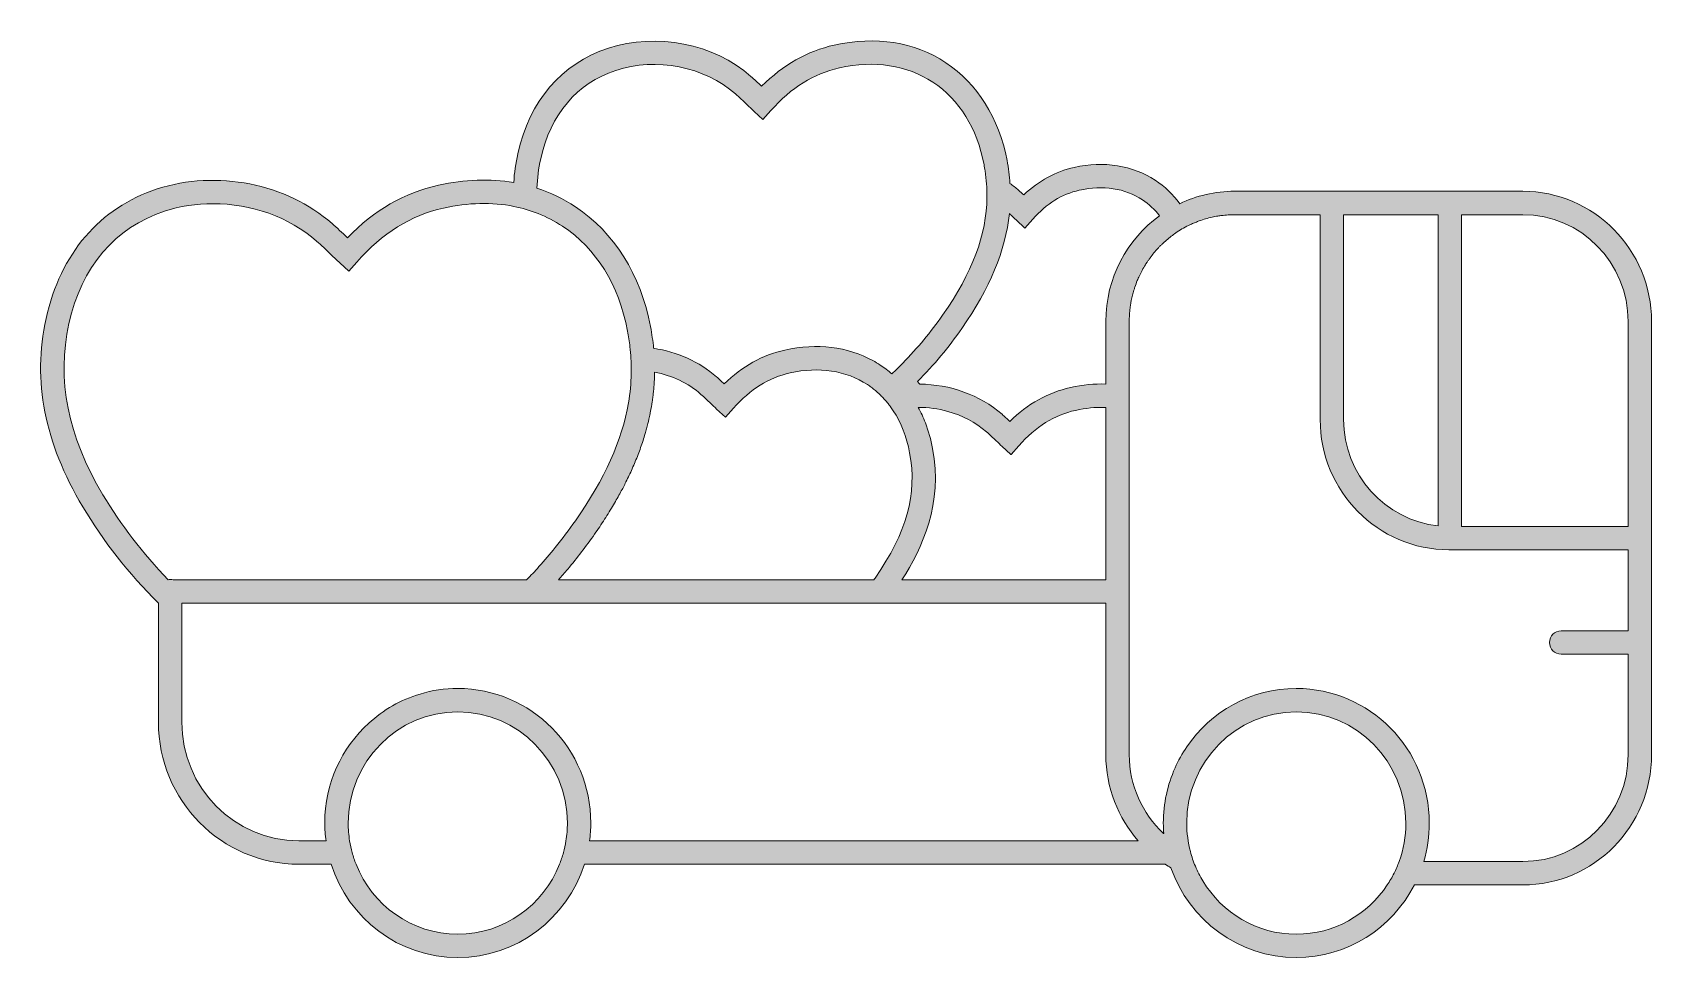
# Model space of a CAD drawing. Extents: x 14 to 2068, y -1996 to -61.
# Drawn here: x 13.6 to 359.5, y -1541.8 to -1344.2 of the extents above; entities that cross this region are included whole.
import ezdxf

# ---------------------------------------------------------------- set-up
doc = ezdxf.new("R2010")
doc.units = 0
doc.header["$MEASUREMENT"] = 0
doc.layers.add('Layer 1', color=7, linetype='Continuous', lineweight=0)

# ---------------------------------------------------------------- blocks, each defined once
blk = doc.blocks.new('Block_0')
at = {"layer": 'Layer 1', "true_color": 0xc00000, "transparency": 33554687}
h = blk.add_hatch(color=12, dxfattribs=at)
h.dxf.hatch_style = 2
edge = h.paths.add_edge_path()
edge.add_spline(control_points=[(354.5, -1449.74), (354.5, -1449.74), (318.91, -1449.74), (318.91, -1449.74), (318.91, -1449.74), (318.91, -1383.17), (318.91, -1383.17), (318.91, -1383.17), (331.98, -1383.17), (331.98, -1383.17), (344.4, -1383.17), (354.5, -1393.41), (354.5, -1406), (354.5, -1406), (354.5, -1449.74), (354.5, -1449.74)], knot_values=[0, 0, 0, 0, 1, 1, 1, 2, 2, 2, 3, 3, 3, 4, 4, 4, 5, 5, 5, 5], degree=3, periodic=0)
edge = h.paths.add_edge_path()
edge.add_spline(control_points=[(354.5, -1472.03), (354.5, -1472.03), (340.17, -1472.03), (340.17, -1472.03), (338.79, -1472.03), (337.67, -1473.15), (337.67, -1474.53), (337.67, -1475.91), (338.79, -1477.03), (340.17, -1477.03), (340.17, -1477.03), (354.5, -1477.03), (354.5, -1477.03), (354.5, -1477.03), (354.5, -1498.47), (354.5, -1498.47), (354.5, -1511.06), (344.4, -1521.31), (331.98, -1521.31), (331.98, -1521.31), (310.82, -1521.31), (310.82, -1521.31), (311.59, -1518.7), (312, -1515.94), (312, -1513.09), (312, -1497.24), (299.26, -1484.35), (283.59, -1484.35), (273.89, -1484.35), (265.31, -1489.3), (260.18, -1496.83), (259.22, -1498.24), (258.38, -1499.75), (257.68, -1501.33), (256.08, -1504.92), (255.18, -1508.9), (255.18, -1513.09), (255.18, -1513.85), (255.22, -1514.61), (255.28, -1515.36), (255.24, -1515.33), (255.21, -1515.3), (255.18, -1515.27), (250.71, -1511.09), (247.9, -1505.11), (247.9, -1498.47), (247.9, -1498.47), (247.9, -1483.94), (247.9, -1483.94), (247.9, -1483.94), (247.9, -1476.94), (247.9, -1476.94), (247.9, -1476.94), (247.9, -1426.29), (247.9, -1426.29), (247.9, -1426.29), (247.9, -1425.13), (247.9, -1425.13), (247.9, -1425.13), (247.9, -1419.97), (247.9, -1419.97), (247.9, -1419.97), (247.9, -1419.09), (247.9, -1419.09), (247.9, -1419.09), (247.9, -1406), (247.9, -1406), (247.9, -1405.21), (247.94, -1404.43), (248.02, -1403.67), (248.05, -1403.3), (248.1, -1402.94), (248.15, -1402.58), (248.26, -1401.83), (248.41, -1401.09), (248.6, -1400.37), (248.69, -1400.01), (248.78, -1399.66), (248.89, -1399.31), (248.96, -1399.08), (249.03, -1398.86), (249.11, -1398.64), (249.26, -1398.17), (249.43, -1397.71), (249.62, -1397.25), (249.76, -1396.91), (249.91, -1396.58), (250.06, -1396.25), (250.16, -1396.05), (250.25, -1395.85), (250.35, -1395.66), (250.44, -1395.46), (250.54, -1395.27), (250.65, -1395.08), (250.87, -1394.66), (251.11, -1394.25), (251.36, -1393.85), (251.43, -1393.74), (251.5, -1393.63), (251.57, -1393.52), (251.59, -1393.48), (251.61, -1393.45), (251.65, -1393.41), (251.75, -1393.25), (251.86, -1393.08), (251.98, -1392.92), (252.1, -1392.73), (252.24, -1392.54), (252.38, -1392.35), (252.89, -1391.65), (253.44, -1390.99), (254.03, -1390.36), (254.17, -1390.21), (254.32, -1390.05), (254.47, -1389.9), (254.54, -1389.82), (254.62, -1389.74), (254.7, -1389.67), (254.77, -1389.59), (254.85, -1389.51), (254.93, -1389.45), (255.24, -1389.15), (255.55, -1388.87), (255.87, -1388.59), (256.2, -1388.3), (256.54, -1388.03), (256.88, -1387.77), (257.19, -1387.53), (257.51, -1387.3), (257.84, -1387.07), (258.7, -1386.48), (259.62, -1385.94), (260.56, -1385.48), (260.77, -1385.37), (260.99, -1385.27), (261.2, -1385.18), (261.2, -1385.18), (261.21, -1385.18), (261.21, -1385.18), (261.47, -1385.05), (261.74, -1384.94), (262.01, -1384.83), (262.16, -1384.76), (262.31, -1384.7), (262.46, -1384.65), (262.58, -1384.6), (262.71, -1384.56), (262.84, -1384.51), (263.75, -1384.17), (264.68, -1383.9), (265.64, -1383.69), (265.83, -1383.65), (266.02, -1383.61), (266.22, -1383.57), (266.41, -1383.53), (266.61, -1383.5), (266.8, -1383.47), (267.09, -1383.42), (267.38, -1383.38), (267.67, -1383.35), (267.88, -1383.32), (268.09, -1383.3), (268.3, -1383.28), (268.54, -1383.25), (268.79, -1383.23), (269.03, -1383.22), (269.18, -1383.21), (269.33, -1383.2), (269.47, -1383.19), (269.79, -1383.18), (270.1, -1383.17), (270.42, -1383.17), (270.42, -1383.17), (288.69, -1383.17), (288.69, -1383.17), (288.69, -1383.17), (288.69, -1426.9), (288.69, -1426.9), (288.69, -1442.25), (301.04, -1454.74), (316.21, -1454.74), (316.21, -1454.74), (354.5, -1454.74), (354.5, -1454.74), (354.5, -1454.74), (354.5, -1472.03), (354.5, -1472.03)], knot_values=[0, 0, 0, 0, 1, 1, 1, 2, 2, 2, 3, 3, 3, 4, 4, 4, 5, 5, 5, 6, 6, 6, 7, 7, 7, 8, 8, 8, 9, 9, 9, 10, 10, 10, 11, 11, 11, 12, 12, 12, 13, 13, 13, 14, 14, 14, 15, 15, 15, 16, 16, 16, 17, 17, 17, 18, 18, 18, 19, 19, 19, 20, 20, 20, 21, 21, 21, 22, 22, 22, 23, 23, 23, 24, 24, 24, 25, 25, 25, 26, 26, 26, 27, 27, 27, 28, 28, 28, 29, 29, 29, 30, 30, 30, 31, 31, 31, 32, 32, 32, 33, 33, 33, 34, 34, 34, 35, 35, 35, 36, 36, 36, 37, 37, 37, 38, 38, 38, 39, 39, 39, 40, 40, 40, 41, 41, 41, 42, 42, 42, 43, 43, 43, 44, 44, 44, 45, 45, 45, 46, 46, 46, 47, 47, 47, 48, 48, 48, 49, 49, 49, 50, 50, 50, 51, 51, 51, 52, 52, 52, 53, 53, 53, 54, 54, 54, 55, 55, 55, 56, 56, 56, 57, 57, 57, 58, 58, 58, 59, 59, 59, 60, 60, 60, 61, 61, 61, 62, 62, 62, 62], degree=3, periodic=0)
edge = h.paths.add_edge_path()
edge.add_spline(control_points=[(305.56, -1521.31), (305.24, -1522.16), (304.88, -1523), (304.47, -1523.81), (304.04, -1524.67), (303.56, -1525.51), (303.03, -1526.31), (298.82, -1532.65), (291.68, -1536.83), (283.59, -1536.83), (275.14, -1536.83), (267.72, -1532.27), (263.61, -1525.44), (263.01, -1524.45), (262.48, -1523.41), (262.03, -1522.33), (261.6, -1521.32), (261.25, -1520.27), (260.97, -1519.19), (260.46, -1517.24), (260.18, -1515.2), (260.18, -1513.09), (260.18, -1500), (270.68, -1489.35), (283.59, -1489.35), (296.5, -1489.35), (307, -1500), (307, -1513.09), (307, -1515.98), (306.49, -1518.74), (305.56, -1521.31)], knot_values=[0, 0, 0, 0, 1, 1, 1, 2, 2, 2, 3, 3, 3, 4, 4, 4, 5, 5, 5, 6, 6, 6, 7, 7, 7, 8, 8, 8, 9, 9, 9, 10, 10, 10, 10], degree=3, periodic=0)
edge = h.paths.add_edge_path()
edge.add_spline(control_points=[(132.61, -1516.9), (132.77, -1515.66), (132.87, -1514.38), (132.87, -1513.09), (132.87, -1497.24), (120.12, -1484.35), (104.45, -1484.35), (101.65, -1484.35), (98.94, -1484.76), (96.38, -1485.54), (92.27, -1486.77), (88.54, -1488.92), (85.43, -1491.77), (79.67, -1497.02), (76.04, -1504.64), (76.04, -1513.09), (76.04, -1514.38), (76.14, -1515.66), (76.3, -1516.9), (76.3, -1516.9), (70.52, -1516.9), (70.52, -1516.9), (56.72, -1516.9), (45.5, -1505.52), (45.5, -1491.54), (45.5, -1491.54), (45.5, -1470.83), (45.5, -1470.83), (45.5, -1470.83), (45.5, -1466.17), (45.5, -1466.17), (45.5, -1466.17), (47.8, -1466.17), (47.8, -1466.17), (47.8, -1466.17), (114.01, -1466.17), (114.01, -1466.17), (114.01, -1466.17), (121.24, -1466.17), (121.24, -1466.17), (121.24, -1466.17), (126.95, -1466.17), (126.95, -1466.17), (126.95, -1466.17), (133.39, -1466.17), (133.39, -1466.17), (133.39, -1466.17), (182.69, -1466.17), (182.69, -1466.17), (182.69, -1466.17), (188.49, -1466.17), (188.49, -1466.17), (188.49, -1466.17), (189.41, -1466.17), (189.41, -1466.17), (189.41, -1466.17), (195.85, -1466.17), (195.85, -1466.17), (195.85, -1466.17), (242.9, -1466.17), (242.9, -1466.17), (242.9, -1466.17), (242.9, -1481.71), (242.9, -1481.71), (242.9, -1481.71), (242.9, -1488.21), (242.9, -1488.21), (242.9, -1488.21), (242.9, -1498.47), (242.9, -1498.47), (242.9, -1505.54), (245.52, -1511.99), (249.82, -1516.9), (249.82, -1516.9), (132.61, -1516.9), (132.61, -1516.9)], knot_values=[0, 0, 0, 0, 1, 1, 1, 2, 2, 2, 3, 3, 3, 4, 4, 4, 5, 5, 5, 6, 6, 6, 7, 7, 7, 8, 8, 8, 9, 9, 9, 10, 10, 10, 11, 11, 11, 12, 12, 12, 13, 13, 13, 14, 14, 14, 15, 15, 15, 16, 16, 16, 17, 17, 17, 18, 18, 18, 19, 19, 19, 20, 20, 20, 21, 21, 21, 22, 22, 22, 23, 23, 23, 24, 24, 24, 25, 25, 25, 25], degree=3, periodic=0)
edge = h.paths.add_edge_path()
edge.add_spline(control_points=[(127.56, -1516.9), (127.43, -1517.75), (127.24, -1518.59), (127.02, -1519.4), (126.79, -1520.26), (126.51, -1521.09), (126.19, -1521.9), (122.73, -1530.64), (114.29, -1536.83), (104.45, -1536.83), (94.62, -1536.83), (86.18, -1530.64), (82.72, -1521.9), (82.4, -1521.09), (82.12, -1520.26), (81.89, -1519.4), (81.67, -1518.59), (81.49, -1517.75), (81.35, -1516.9), (81.15, -1515.66), (81.04, -1514.39), (81.04, -1513.09), (81.04, -1500), (91.55, -1489.35), (104.45, -1489.35), (117.36, -1489.35), (127.87, -1500), (127.87, -1513.09), (127.87, -1514.39), (127.76, -1515.66), (127.56, -1516.9)], knot_values=[0, 0, 0, 0, 1, 1, 1, 2, 2, 2, 3, 3, 3, 4, 4, 4, 5, 5, 5, 6, 6, 6, 7, 7, 7, 8, 8, 8, 9, 9, 9, 10, 10, 10, 10], degree=3, periodic=0)
edge = h.paths.add_edge_path()
edge.add_spline(control_points=[(28.64, -1442.97), (21.11, -1430.39), (18.74, -1418.43), (21.38, -1406.43), (24.02, -1394.39), (31.27, -1385.86), (41.78, -1382.43), (45.11, -1381.34), (48.62, -1380.82), (52.14, -1380.82), (60.28, -1380.82), (68.42, -1383.64), (74.3, -1388.82), (75.31, -1389.71), (76.29, -1390.64), (77.42, -1391.72), (78, -1392.27), (78.61, -1392.85), (79.27, -1393.47), (79.27, -1393.47), (81.15, -1395.23), (81.15, -1395.23), (81.15, -1395.23), (82.85, -1393.3), (82.85, -1393.3), (88.35, -1387.09), (94.43, -1383.31), (101.43, -1381.76), (106.71, -1380.58), (111.76, -1380.47), (116.42, -1381.4), (118.21, -1381.75), (119.95, -1382.27), (121.61, -1382.93), (123.44, -1383.65), (125.18, -1384.56), (126.83, -1385.65), (134.05, -1390.4), (138.85, -1398.13), (140.72, -1408.02), (140.93, -1409.14), (141.1, -1410.26), (141.23, -1411.37), (141.42, -1413.04), (141.52, -1414.69), (141.52, -1416.35), (141.52, -1416.6), (141.52, -1416.86), (141.51, -1417.11), (141.47, -1419.2), (141.28, -1421.28), (140.92, -1423.36), (139.56, -1431.4), (135.85, -1439.56), (129.58, -1448.53), (128.22, -1450.48), (126.78, -1452.4), (125.26, -1454.27), (124.14, -1455.65), (122.99, -1457.01), (121.78, -1458.34), (120.93, -1459.3), (120.05, -1460.24), (119.15, -1461.17), (119.15, -1461.17), (43.65, -1461.17), (43.65, -1461.17), (43.44, -1461.11), (43.22, -1461.08), (43, -1461.08), (42.86, -1461.08), (42.72, -1461.09), (42.58, -1461.12), (37.13, -1455.48), (32.52, -1449.46), (28.64, -1442.97)], knot_values=[0, 0, 0, 0, 1, 1, 1, 2, 2, 2, 3, 3, 3, 4, 4, 4, 5, 5, 5, 6, 6, 6, 7, 7, 7, 8, 8, 8, 9, 9, 9, 10, 10, 10, 11, 11, 11, 12, 12, 12, 13, 13, 13, 14, 14, 14, 15, 15, 15, 16, 16, 16, 17, 17, 17, 18, 18, 18, 19, 19, 19, 20, 20, 20, 21, 21, 21, 22, 22, 22, 23, 23, 23, 24, 24, 24, 25, 25, 25, 25], degree=3, periodic=0)
edge = h.paths.add_edge_path()
edge.add_spline(control_points=[(122.16, -1371.24), (124.24, -1361.76), (129.93, -1355.06), (138.19, -1352.36), (146.88, -1349.52), (157.16, -1351.54), (163.78, -1357.38), (164.6, -1358.1), (165.39, -1358.86), (166.28, -1359.7), (166.74, -1360.14), (167.23, -1360.6), (167.76, -1361.1), (167.76, -1361.1), (169.64, -1362.86), (169.64, -1362.86), (169.64, -1362.86), (171.34, -1360.93), (171.34, -1360.93), (175.68, -1356.03), (180.47, -1353.05), (185.97, -1351.83), (193.48, -1350.16), (200.39, -1351.21), (205.96, -1354.88), (211.63, -1358.62), (215.41, -1364.71), (216.88, -1372.5), (216.96, -1372.94), (217.04, -1373.38), (217.1, -1373.81), (217.39, -1375.68), (217.53, -1377.53), (217.5, -1379.38), (217.43, -1387.49), (214.38, -1395.52), (208.03, -1404.61), (205.52, -1408.21), (202.69, -1411.63), (199.52, -1414.88), (198.77, -1415.66), (198, -1416.43), (197.2, -1417.18), (196.41, -1416.49), (195.58, -1415.86), (194.71, -1415.29), (194.19, -1414.95), (193.66, -1414.63), (193.12, -1414.33), (187.68, -1411.33), (181.24, -1410.54), (174.35, -1412.08), (169.57, -1413.14), (165.21, -1415.57), (161.37, -1419.31), (160.8, -1418.78), (160.26, -1418.28), (159.72, -1417.79), (156.05, -1414.55), (151.29, -1412.47), (146.29, -1411.7), (146.14, -1410.16), (145.92, -1408.63), (145.63, -1407.08), (143.53, -1396), (137.83, -1386.91), (129.58, -1381.47), (127.01, -1379.78), (124.26, -1378.45), (121.36, -1377.51), (121.43, -1375.42), (121.7, -1373.33), (122.16, -1371.24)], knot_values=[0, 0, 0, 0, 1, 1, 1, 2, 2, 2, 3, 3, 3, 4, 4, 4, 5, 5, 5, 6, 6, 6, 7, 7, 7, 8, 8, 8, 9, 9, 9, 10, 10, 10, 11, 11, 11, 12, 12, 12, 13, 13, 13, 14, 14, 14, 15, 15, 15, 16, 16, 16, 17, 17, 17, 18, 18, 18, 19, 19, 19, 20, 20, 20, 21, 21, 21, 22, 22, 22, 23, 23, 23, 24, 24, 24, 24], degree=3, periodic=0)
edge = h.paths.add_edge_path()
edge.add_spline(control_points=[(185.72, -1461.17), (185.72, -1461.17), (180.25, -1461.17), (180.25, -1461.17), (180.25, -1461.17), (129.49, -1461.17), (129.49, -1461.17), (129.49, -1461.17), (125.96, -1461.17), (125.96, -1461.17), (126.64, -1460.41), (127.29, -1459.65), (127.94, -1458.88), (129.98, -1456.45), (131.89, -1453.96), (133.68, -1451.39), (134.42, -1450.33), (135.13, -1449.27), (135.8, -1448.22), (136.14, -1447.7), (136.47, -1447.18), (136.79, -1446.66), (137.12, -1446.14), (137.43, -1445.62), (137.73, -1445.1), (138.26, -1444.21), (138.76, -1443.32), (139.24, -1442.44), (139.64, -1441.7), (140.02, -1440.97), (140.38, -1440.25), (140.86, -1439.3), (141.3, -1438.36), (141.71, -1437.43), (141.93, -1436.93), (142.15, -1436.43), (142.36, -1435.92), (142.37, -1435.92), (142.37, -1435.91), (142.37, -1435.9), (142.57, -1435.41), (142.77, -1434.91), (142.96, -1434.42), (143.16, -1433.91), (143.34, -1433.42), (143.52, -1432.92), (143.87, -1431.92), (144.19, -1430.92), (144.48, -1429.93), (144.59, -1429.58), (144.68, -1429.24), (144.77, -1428.89), (144.88, -1428.52), (144.97, -1428.14), (145.06, -1427.77), (145.13, -1427.5), (145.2, -1427.23), (145.26, -1426.96), (145.27, -1426.92), (145.28, -1426.88), (145.28, -1426.85), (145.37, -1426.45), (145.46, -1426.05), (145.54, -1425.65), (145.57, -1425.51), (145.6, -1425.37), (145.62, -1425.23), (145.76, -1424.52), (145.88, -1423.82), (145.98, -1423.12), (146.01, -1422.93), (146.04, -1422.75), (146.06, -1422.57), (146.11, -1422.23), (146.15, -1421.88), (146.19, -1421.54), (146.2, -1421.46), (146.21, -1421.38), (146.22, -1421.3), (146.23, -1421.15), (146.25, -1421.01), (146.26, -1420.87), (146.32, -1420.26), (146.37, -1419.65), (146.41, -1419.04), (146.41, -1418.99), (146.41, -1418.94), (146.42, -1418.9), (146.46, -1418.19), (146.48, -1417.49), (146.49, -1416.79), (150.19, -1417.51), (153.68, -1419.13), (156.41, -1421.54), (157.09, -1422.15), (157.76, -1422.78), (158.5, -1423.49), (158.89, -1423.86), (159.3, -1424.25), (159.75, -1424.67), (159.75, -1424.67), (161.63, -1426.42), (161.63, -1426.42), (161.63, -1426.42), (163.33, -1424.5), (163.33, -1424.5), (166.93, -1420.44), (170.89, -1417.97), (175.44, -1416.96), (181.65, -1415.58), (187.37, -1416.45), (191.96, -1419.47), (192.24, -1419.65), (192.52, -1419.85), (192.78, -1420.04), (193.01, -1420.21), (193.23, -1420.39), (193.45, -1420.58), (193.59, -1420.68), (193.73, -1420.8), (193.87, -1420.92), (194.21, -1421.21), (194.54, -1421.51), (194.85, -1421.82), (194.88, -1421.84), (194.91, -1421.87), (194.92, -1421.9), (195.2, -1422.16), (195.45, -1422.42), (195.68, -1422.7), (195.81, -1422.83), (195.93, -1422.96), (196.03, -1423.1), (196.16, -1423.24), (196.27, -1423.38), (196.37, -1423.52), (196.56, -1423.73), (196.72, -1423.95), (196.87, -1424.17), (196.89, -1424.18), (196.9, -1424.2), (196.9, -1424.21), (197.11, -1424.48), (197.3, -1424.76), (197.48, -1425.04), (199.16, -1427.58), (200.34, -1430.61), (200.99, -1434.04), (202.65, -1442.83), (200.37, -1451.07), (193.6, -1460.77), (193.51, -1460.9), (193.41, -1461.04), (193.32, -1461.17), (193.32, -1461.17), (185.72, -1461.17), (185.72, -1461.17)], knot_values=[0, 0, 0, 0, 1, 1, 1, 2, 2, 2, 3, 3, 3, 4, 4, 4, 5, 5, 5, 6, 6, 6, 7, 7, 7, 8, 8, 8, 9, 9, 9, 10, 10, 10, 11, 11, 11, 12, 12, 12, 13, 13, 13, 14, 14, 14, 15, 15, 15, 16, 16, 16, 17, 17, 17, 18, 18, 18, 19, 19, 19, 20, 20, 20, 21, 21, 21, 22, 22, 22, 23, 23, 23, 24, 24, 24, 25, 25, 25, 26, 26, 26, 27, 27, 27, 28, 28, 28, 29, 29, 29, 30, 30, 30, 31, 31, 31, 32, 32, 32, 33, 33, 33, 34, 34, 34, 35, 35, 35, 36, 36, 36, 37, 37, 37, 38, 38, 38, 39, 39, 39, 40, 40, 40, 41, 41, 41, 42, 42, 42, 43, 43, 43, 44, 44, 44, 45, 45, 45, 46, 46, 46, 47, 47, 47, 48, 48, 48, 49, 49, 49, 50, 50, 50, 51, 51, 51, 52, 52, 52, 52], degree=3, periodic=0)
edge = h.paths.add_edge_path()
edge.add_spline(control_points=[(242.9, -1430.63), (242.9, -1430.63), (242.9, -1461.17), (242.9, -1461.17), (242.9, -1461.17), (199.35, -1461.17), (199.35, -1461.17), (203.68, -1454.44), (208.12, -1444.84), (205.9, -1433.11), (205.54, -1431.2), (205.02, -1429.36), (204.34, -1427.63), (204.34, -1427.63), (204.34, -1427.62), (204.34, -1427.62), (203.91, -1426.48), (203.41, -1425.39), (202.84, -1424.34), (204.97, -1424.32), (207.11, -1424.61), (209.14, -1425.18), (209.14, -1425.18), (209.15, -1425.18), (209.15, -1425.18), (212.23, -1426.02), (215.09, -1427.49), (217.41, -1429.54), (218.09, -1430.15), (218.76, -1430.78), (219.5, -1431.49), (219.89, -1431.86), (220.3, -1432.25), (220.75, -1432.67), (220.75, -1432.67), (222.53, -1434.33), (222.53, -1434.33), (222.53, -1434.33), (222.63, -1434.42), (222.63, -1434.42), (222.63, -1434.42), (222.65, -1434.4), (222.65, -1434.4), (222.65, -1434.4), (224.33, -1432.5), (224.33, -1432.5), (227.93, -1428.44), (231.89, -1425.97), (236.44, -1424.96), (238.58, -1424.48), (240.65, -1424.28), (242.64, -1424.33), (242.73, -1424.33), (242.82, -1424.34), (242.9, -1424.34), (242.9, -1424.34), (242.9, -1430.63), (242.9, -1430.63)], knot_values=[0, 0, 0, 0, 1, 1, 1, 2, 2, 2, 3, 3, 3, 4, 4, 4, 5, 5, 5, 6, 6, 6, 7, 7, 7, 8, 8, 8, 9, 9, 9, 10, 10, 10, 11, 11, 11, 12, 12, 12, 13, 13, 13, 14, 14, 14, 15, 15, 15, 16, 16, 16, 17, 17, 17, 18, 18, 18, 19, 19, 19, 19], degree=3, periodic=0)
edge = h.paths.add_edge_path()
edge.add_spline(control_points=[(223.74, -1384.29), (223.74, -1384.29), (225.62, -1386.05), (225.62, -1386.05), (225.62, -1386.05), (227.32, -1384.12), (227.32, -1384.12), (230.27, -1380.8), (233.51, -1378.78), (237.22, -1377.95), (242.31, -1376.82), (246.97, -1377.53), (250.72, -1379.99), (252.12, -1380.92), (253.35, -1382.06), (254.39, -1383.4), (247.43, -1388.44), (242.9, -1396.69), (242.9, -1406), (242.9, -1406), (242.9, -1419.33), (242.9, -1419.33), (240.47, -1419.25), (237.94, -1419.5), (235.35, -1420.08), (230.57, -1421.14), (226.21, -1423.57), (222.37, -1427.31), (221.8, -1426.78), (221.26, -1426.28), (220.72, -1425.79), (216.04, -1421.67), (209.59, -1419.4), (203.14, -1419.36), (202.97, -1419.18), (202.82, -1419), (202.66, -1418.82), (206.2, -1415.24), (209.34, -1411.46), (212.13, -1407.47), (218.12, -1398.89), (221.46, -1390.87), (222.29, -1382.92), (222.42, -1383.04), (222.55, -1383.17), (222.69, -1383.3), (223.02, -1383.61), (223.37, -1383.94), (223.74, -1384.29)], knot_values=[0, 0, 0, 0, 1, 1, 1, 2, 2, 2, 3, 3, 3, 4, 4, 4, 5, 5, 5, 6, 6, 6, 7, 7, 7, 8, 8, 8, 9, 9, 9, 10, 10, 10, 11, 11, 11, 12, 12, 12, 13, 13, 13, 14, 14, 14, 15, 15, 15, 16, 16, 16, 16], degree=3, periodic=0)
edge = h.paths.add_edge_path()
edge.add_spline(control_points=[(293.69, -1383.17), (293.69, -1383.17), (313.91, -1383.17), (313.91, -1383.17), (313.91, -1383.17), (313.91, -1449.62), (313.91, -1449.62), (302.57, -1448.44), (293.69, -1438.71), (293.69, -1426.9), (293.69, -1426.9), (293.69, -1383.17), (293.69, -1383.17)], knot_values=[0, 0, 0, 0, 1, 1, 1, 2, 2, 2, 3, 3, 3, 4, 4, 4, 4], degree=3, periodic=0)
edge = h.paths.add_edge_path()
edge.add_spline(control_points=[(331.98, -1378.17), (331.98, -1378.17), (270.42, -1378.17), (270.42, -1378.17), (266.22, -1378.17), (262.25, -1379.12), (258.69, -1380.83), (257.25, -1378.85), (255.48, -1377.15), (253.46, -1375.82), (248.63, -1372.64), (242.48, -1371.66), (236.14, -1373.07), (232.18, -1373.95), (228.57, -1375.93), (225.37, -1378.95), (225, -1378.6), (224.64, -1378.27), (224.27, -1377.94), (223.69, -1377.42), (223.07, -1376.94), (222.42, -1376.5), (222.32, -1374.86), (222.11, -1373.22), (221.8, -1371.57), (220.09, -1362.55), (215.44, -1355.14), (208.71, -1350.71), (201.99, -1346.28), (193.75, -1344.98), (184.89, -1346.95), (179.16, -1348.22), (173.95, -1351.18), (169.37, -1355.74), (168.57, -1354.98), (167.84, -1354.3), (167.09, -1353.63), (159.19, -1346.66), (146.95, -1344.24), (136.63, -1347.61), (126.63, -1350.88), (119.75, -1358.88), (117.27, -1370.16), (116.82, -1372.21), (116.53, -1374.25), (116.41, -1376.3), (111.36, -1375.44), (105.95, -1375.63), (100.34, -1376.88), (93.03, -1378.5), (86.64, -1382.18), (80.87, -1388.1), (79.69, -1386.98), (78.68, -1386.02), (77.6, -1385.07), (67.91, -1376.51), (52.89, -1373.55), (40.23, -1377.68), (27.97, -1381.68), (19.54, -1391.51), (16.49, -1405.35), (13.57, -1418.66), (16.14, -1431.81), (24.34, -1445.54), (28.78, -1452.96), (34.12, -1459.79), (40.5, -1466.14), (40.5, -1466.14), (40.5, -1491.54), (40.5, -1491.54), (40.5, -1508.28), (53.97, -1521.9), (70.52, -1521.9), (70.52, -1521.9), (77.42, -1521.9), (77.42, -1521.9), (81.1, -1533.45), (91.83, -1541.83), (104.45, -1541.83), (117.08, -1541.83), (127.81, -1533.45), (131.5, -1521.9), (131.5, -1521.9), (255.6, -1521.9), (255.6, -1521.9), (255.99, -1522.16), (256.39, -1522.41), (256.8, -1522.64), (260.7, -1533.81), (271.24, -1541.83), (283.59, -1541.83), (294.55, -1541.83), (304.07, -1535.52), (308.81, -1526.31), (308.81, -1526.31), (331.98, -1526.31), (331.98, -1526.31), (347.16, -1526.31), (359.5, -1513.82), (359.5, -1498.47), (359.5, -1498.47), (359.5, -1406), (359.5, -1406), (359.5, -1390.65), (347.16, -1378.17), (331.98, -1378.17)], knot_values=[0, 0, 0, 0, 1, 1, 1, 2, 2, 2, 3, 3, 3, 4, 4, 4, 5, 5, 5, 6, 6, 6, 7, 7, 7, 8, 8, 8, 9, 9, 9, 10, 10, 10, 11, 11, 11, 12, 12, 12, 13, 13, 13, 14, 14, 14, 15, 15, 15, 16, 16, 16, 17, 17, 17, 18, 18, 18, 19, 19, 19, 20, 20, 20, 21, 21, 21, 22, 22, 22, 23, 23, 23, 24, 24, 24, 25, 25, 25, 26, 26, 26, 27, 27, 27, 28, 28, 28, 29, 29, 29, 30, 30, 30, 31, 31, 31, 32, 32, 32, 33, 33, 33, 34, 34, 34, 35, 35, 35, 35], degree=3, periodic=0)
at = {"layer": 'Layer 1'}
for points, knots in [([(331.98, -1378.17), (331.98, -1378.17), (270.42, -1378.17), (270.42, -1378.17), (266.22, -1378.17), (262.25, -1379.12), (258.69, -1380.83), (257.25, -1378.85), (255.48, -1377.15), (253.46, -1375.82), (248.63, -1372.64), (242.48, -1371.66), (236.14, -1373.07), (232.18, -1373.95), (228.57, -1375.93), (225.37, -1378.95), (225, -1378.6), (224.64, -1378.27), (224.27, -1377.94), (223.69, -1377.42), (223.07, -1376.94), (222.42, -1376.5), (222.32, -1374.86), (222.11, -1373.22), (221.8, -1371.57), (220.09, -1362.55), (215.44, -1355.14), (208.71, -1350.71), (201.99, -1346.28), (193.75, -1344.98), (184.89, -1346.95), (179.16, -1348.22), (173.95, -1351.18), (169.37, -1355.74), (168.57, -1354.98), (167.84, -1354.3), (167.09, -1353.63), (159.19, -1346.66), (146.95, -1344.24), (136.63, -1347.61), (126.63, -1350.88), (119.75, -1358.88), (117.27, -1370.16), (116.82, -1372.21), (116.53, -1374.25), (116.41, -1376.3), (111.36, -1375.44), (105.95, -1375.63), (100.34, -1376.88), (93.03, -1378.5), (86.64, -1382.18), (80.87, -1388.1), (79.69, -1386.98), (78.68, -1386.02), (77.6, -1385.07), (67.91, -1376.51), (52.89, -1373.55), (40.23, -1377.68), (27.97, -1381.68), (19.54, -1391.51), (16.49, -1405.35), (13.57, -1418.66), (16.14, -1431.81), (24.34, -1445.54), (28.78, -1452.96), (34.12, -1459.79), (40.5, -1466.14), (40.5, -1466.14), (40.5, -1491.54), (40.5, -1491.54), (40.5, -1508.28), (53.97, -1521.9), (70.52, -1521.9), (70.52, -1521.9), (77.42, -1521.9), (77.42, -1521.9), (81.1, -1533.45), (91.83, -1541.83), (104.45, -1541.83), (117.08, -1541.83), (127.81, -1533.45), (131.5, -1521.9), (131.5, -1521.9), (255.6, -1521.9), (255.6, -1521.9), (255.99, -1522.16), (256.39, -1522.41), (256.8, -1522.64), (260.7, -1533.81), (271.24, -1541.83), (283.59, -1541.83), (294.55, -1541.83), (304.07, -1535.52), (308.81, -1526.31), (308.81, -1526.31), (331.98, -1526.31), (331.98, -1526.31), (347.16, -1526.31), (359.5, -1513.82), (359.5, -1498.47), (359.5, -1498.47), (359.5, -1406), (359.5, -1406), (359.5, -1390.65), (347.16, -1378.17), (331.98, -1378.17)], [0, 0, 0, 0, 1, 1, 1, 2, 2, 2, 3, 3, 3, 4, 4, 4, 5, 5, 5, 6, 6, 6, 7, 7, 7, 8, 8, 8, 9, 9, 9, 10, 10, 10, 11, 11, 11, 12, 12, 12, 13, 13, 13, 14, 14, 14, 15, 15, 15, 16, 16, 16, 17, 17, 17, 18, 18, 18, 19, 19, 19, 20, 20, 20, 21, 21, 21, 22, 22, 22, 23, 23, 23, 24, 24, 24, 25, 25, 25, 26, 26, 26, 27, 27, 27, 28, 28, 28, 29, 29, 29, 30, 30, 30, 31, 31, 31, 32, 32, 32, 33, 33, 33, 34, 34, 34, 35, 35, 35, 35]), ([(122.16, -1371.24), (124.24, -1361.76), (129.93, -1355.06), (138.19, -1352.36), (146.88, -1349.52), (157.16, -1351.54), (163.78, -1357.38), (164.6, -1358.1), (165.39, -1358.86), (166.28, -1359.7), (166.74, -1360.14), (167.23, -1360.6), (167.76, -1361.1), (167.76, -1361.1), (169.64, -1362.86), (169.64, -1362.86), (169.64, -1362.86), (171.34, -1360.93), (171.34, -1360.93), (175.68, -1356.03), (180.47, -1353.05), (185.97, -1351.83), (193.48, -1350.16), (200.39, -1351.21), (205.96, -1354.88), (211.63, -1358.62), (215.41, -1364.71), (216.88, -1372.5), (216.96, -1372.94), (217.04, -1373.38), (217.1, -1373.81), (217.39, -1375.68), (217.53, -1377.53), (217.5, -1379.38), (217.43, -1387.49), (214.38, -1395.52), (208.03, -1404.61), (205.52, -1408.21), (202.69, -1411.63), (199.52, -1414.88), (198.77, -1415.66), (198, -1416.43), (197.2, -1417.18), (196.41, -1416.49), (195.58, -1415.86), (194.71, -1415.29), (194.19, -1414.95), (193.66, -1414.63), (193.12, -1414.33), (187.68, -1411.33), (181.24, -1410.54), (174.35, -1412.08), (169.57, -1413.14), (165.21, -1415.57), (161.37, -1419.31), (160.8, -1418.78), (160.26, -1418.28), (159.72, -1417.79), (156.05, -1414.55), (151.29, -1412.47), (146.29, -1411.7), (146.14, -1410.16), (145.92, -1408.63), (145.63, -1407.08), (143.53, -1396), (137.83, -1386.91), (129.58, -1381.47), (127.01, -1379.78), (124.26, -1378.45), (121.36, -1377.51), (121.43, -1375.42), (121.7, -1373.33), (122.16, -1371.24)], [0, 0, 0, 0, 1, 1, 1, 2, 2, 2, 3, 3, 3, 4, 4, 4, 5, 5, 5, 6, 6, 6, 7, 7, 7, 8, 8, 8, 9, 9, 9, 10, 10, 10, 11, 11, 11, 12, 12, 12, 13, 13, 13, 14, 14, 14, 15, 15, 15, 16, 16, 16, 17, 17, 17, 18, 18, 18, 19, 19, 19, 20, 20, 20, 21, 21, 21, 22, 22, 22, 23, 23, 23, 24, 24, 24, 24]), ([(223.74, -1384.29), (223.74, -1384.29), (225.62, -1386.05), (225.62, -1386.05), (225.62, -1386.05), (227.32, -1384.12), (227.32, -1384.12), (230.27, -1380.8), (233.51, -1378.78), (237.22, -1377.95), (242.31, -1376.82), (246.97, -1377.53), (250.72, -1379.99), (252.12, -1380.92), (253.35, -1382.06), (254.39, -1383.4), (247.43, -1388.44), (242.9, -1396.69), (242.9, -1406), (242.9, -1406), (242.9, -1419.33), (242.9, -1419.33), (240.47, -1419.25), (237.94, -1419.5), (235.35, -1420.08), (230.57, -1421.14), (226.21, -1423.57), (222.37, -1427.31), (221.8, -1426.78), (221.26, -1426.28), (220.72, -1425.79), (216.04, -1421.67), (209.59, -1419.4), (203.14, -1419.36), (202.97, -1419.18), (202.82, -1419), (202.66, -1418.82), (206.2, -1415.24), (209.34, -1411.46), (212.13, -1407.47), (218.12, -1398.89), (221.46, -1390.87), (222.29, -1382.92), (222.42, -1383.04), (222.55, -1383.17), (222.69, -1383.3), (223.02, -1383.61), (223.37, -1383.94), (223.74, -1384.29)], [0, 0, 0, 0, 1, 1, 1, 2, 2, 2, 3, 3, 3, 4, 4, 4, 5, 5, 5, 6, 6, 6, 7, 7, 7, 8, 8, 8, 9, 9, 9, 10, 10, 10, 11, 11, 11, 12, 12, 12, 13, 13, 13, 14, 14, 14, 15, 15, 15, 16, 16, 16, 16]), ([(28.64, -1442.97), (21.11, -1430.39), (18.74, -1418.43), (21.38, -1406.43), (24.02, -1394.39), (31.27, -1385.86), (41.78, -1382.43), (45.11, -1381.34), (48.62, -1380.82), (52.14, -1380.82), (60.28, -1380.82), (68.42, -1383.64), (74.3, -1388.82), (75.31, -1389.71), (76.29, -1390.64), (77.42, -1391.72), (78, -1392.27), (78.61, -1392.85), (79.27, -1393.47), (79.27, -1393.47), (81.15, -1395.23), (81.15, -1395.23), (81.15, -1395.23), (82.85, -1393.3), (82.85, -1393.3), (88.35, -1387.09), (94.43, -1383.31), (101.43, -1381.76), (106.71, -1380.58), (111.76, -1380.47), (116.42, -1381.4), (118.21, -1381.75), (119.95, -1382.27), (121.61, -1382.93), (123.44, -1383.65), (125.18, -1384.56), (126.83, -1385.65), (134.05, -1390.4), (138.85, -1398.13), (140.72, -1408.02), (140.93, -1409.14), (141.1, -1410.26), (141.23, -1411.37), (141.42, -1413.04), (141.52, -1414.69), (141.52, -1416.35), (141.52, -1416.6), (141.52, -1416.86), (141.51, -1417.11), (141.47, -1419.2), (141.28, -1421.28), (140.92, -1423.36), (139.56, -1431.4), (135.85, -1439.56), (129.58, -1448.53), (128.22, -1450.48), (126.78, -1452.4), (125.26, -1454.27), (124.14, -1455.65), (122.99, -1457.01), (121.78, -1458.34), (120.93, -1459.3), (120.05, -1460.24), (119.15, -1461.17), (119.15, -1461.17), (43.65, -1461.17), (43.65, -1461.17), (43.44, -1461.11), (43.22, -1461.08), (43, -1461.08), (42.86, -1461.08), (42.72, -1461.09), (42.58, -1461.12), (37.13, -1455.48), (32.52, -1449.46), (28.64, -1442.97)], [0, 0, 0, 0, 1, 1, 1, 2, 2, 2, 3, 3, 3, 4, 4, 4, 5, 5, 5, 6, 6, 6, 7, 7, 7, 8, 8, 8, 9, 9, 9, 10, 10, 10, 11, 11, 11, 12, 12, 12, 13, 13, 13, 14, 14, 14, 15, 15, 15, 16, 16, 16, 17, 17, 17, 18, 18, 18, 19, 19, 19, 20, 20, 20, 21, 21, 21, 22, 22, 22, 23, 23, 23, 24, 24, 24, 25, 25, 25, 25]), ([(354.5, -1472.03), (354.5, -1472.03), (340.17, -1472.03), (340.17, -1472.03), (338.79, -1472.03), (337.67, -1473.15), (337.67, -1474.53), (337.67, -1475.91), (338.79, -1477.03), (340.17, -1477.03), (340.17, -1477.03), (354.5, -1477.03), (354.5, -1477.03), (354.5, -1477.03), (354.5, -1498.47), (354.5, -1498.47), (354.5, -1511.06), (344.4, -1521.31), (331.98, -1521.31), (331.98, -1521.31), (310.82, -1521.31), (310.82, -1521.31), (311.59, -1518.7), (312, -1515.94), (312, -1513.09), (312, -1497.24), (299.26, -1484.35), (283.59, -1484.35), (273.89, -1484.35), (265.31, -1489.3), (260.18, -1496.83), (259.22, -1498.24), (258.38, -1499.75), (257.68, -1501.33), (256.08, -1504.92), (255.18, -1508.9), (255.18, -1513.09), (255.18, -1513.85), (255.22, -1514.61), (255.28, -1515.36), (255.24, -1515.33), (255.21, -1515.3), (255.18, -1515.27), (250.71, -1511.09), (247.9, -1505.11), (247.9, -1498.47), (247.9, -1498.47), (247.9, -1483.94), (247.9, -1483.94), (247.9, -1483.94), (247.9, -1476.94), (247.9, -1476.94), (247.9, -1476.94), (247.9, -1426.29), (247.9, -1426.29), (247.9, -1426.29), (247.9, -1425.13), (247.9, -1425.13), (247.9, -1425.13), (247.9, -1419.97), (247.9, -1419.97), (247.9, -1419.97), (247.9, -1419.09), (247.9, -1419.09), (247.9, -1419.09), (247.9, -1406), (247.9, -1406), (247.9, -1405.21), (247.94, -1404.43), (248.02, -1403.67), (248.05, -1403.3), (248.1, -1402.94), (248.15, -1402.58), (248.26, -1401.83), (248.41, -1401.09), (248.6, -1400.37), (248.69, -1400.01), (248.78, -1399.66), (248.89, -1399.31), (248.96, -1399.08), (249.03, -1398.86), (249.11, -1398.64), (249.26, -1398.17), (249.43, -1397.71), (249.62, -1397.25), (249.76, -1396.91), (249.91, -1396.58), (250.06, -1396.25), (250.16, -1396.05), (250.25, -1395.85), (250.35, -1395.66), (250.44, -1395.46), (250.54, -1395.27), (250.65, -1395.08), (250.87, -1394.66), (251.11, -1394.25), (251.36, -1393.85), (251.43, -1393.74), (251.5, -1393.63), (251.57, -1393.52), (251.59, -1393.48), (251.61, -1393.45), (251.65, -1393.41), (251.75, -1393.25), (251.86, -1393.08), (251.98, -1392.92), (252.1, -1392.73), (252.24, -1392.54), (252.38, -1392.35), (252.89, -1391.65), (253.44, -1390.99), (254.03, -1390.36), (254.17, -1390.21), (254.32, -1390.05), (254.47, -1389.9), (254.54, -1389.82), (254.62, -1389.74), (254.7, -1389.67), (254.77, -1389.59), (254.85, -1389.51), (254.93, -1389.45), (255.24, -1389.15), (255.55, -1388.87), (255.87, -1388.59), (256.2, -1388.3), (256.54, -1388.03), (256.88, -1387.77), (257.19, -1387.53), (257.51, -1387.3), (257.84, -1387.07), (258.7, -1386.48), (259.62, -1385.94), (260.56, -1385.48), (260.77, -1385.37), (260.99, -1385.27), (261.2, -1385.18), (261.2, -1385.18), (261.21, -1385.18), (261.21, -1385.18), (261.47, -1385.05), (261.74, -1384.94), (262.01, -1384.83), (262.16, -1384.76), (262.31, -1384.7), (262.46, -1384.65), (262.58, -1384.6), (262.71, -1384.56), (262.84, -1384.51), (263.75, -1384.17), (264.68, -1383.9), (265.64, -1383.69), (265.83, -1383.65), (266.02, -1383.61), (266.22, -1383.57), (266.41, -1383.53), (266.61, -1383.5), (266.8, -1383.47), (267.09, -1383.42), (267.38, -1383.38), (267.67, -1383.35), (267.88, -1383.32), (268.09, -1383.3), (268.3, -1383.28), (268.54, -1383.25), (268.79, -1383.23), (269.03, -1383.22), (269.18, -1383.21), (269.33, -1383.2), (269.47, -1383.19), (269.79, -1383.18), (270.1, -1383.17), (270.42, -1383.17), (270.42, -1383.17), (288.69, -1383.17), (288.69, -1383.17), (288.69, -1383.17), (288.69, -1426.9), (288.69, -1426.9), (288.69, -1442.25), (301.04, -1454.74), (316.21, -1454.74), (316.21, -1454.74), (354.5, -1454.74), (354.5, -1454.74), (354.5, -1454.74), (354.5, -1472.03), (354.5, -1472.03)], [0, 0, 0, 0, 1, 1, 1, 2, 2, 2, 3, 3, 3, 4, 4, 4, 5, 5, 5, 6, 6, 6, 7, 7, 7, 8, 8, 8, 9, 9, 9, 10, 10, 10, 11, 11, 11, 12, 12, 12, 13, 13, 13, 14, 14, 14, 15, 15, 15, 16, 16, 16, 17, 17, 17, 18, 18, 18, 19, 19, 19, 20, 20, 20, 21, 21, 21, 22, 22, 22, 23, 23, 23, 24, 24, 24, 25, 25, 25, 26, 26, 26, 27, 27, 27, 28, 28, 28, 29, 29, 29, 30, 30, 30, 31, 31, 31, 32, 32, 32, 33, 33, 33, 34, 34, 34, 35, 35, 35, 36, 36, 36, 37, 37, 37, 38, 38, 38, 39, 39, 39, 40, 40, 40, 41, 41, 41, 42, 42, 42, 43, 43, 43, 44, 44, 44, 45, 45, 45, 46, 46, 46, 47, 47, 47, 48, 48, 48, 49, 49, 49, 50, 50, 50, 51, 51, 51, 52, 52, 52, 53, 53, 53, 54, 54, 54, 55, 55, 55, 56, 56, 56, 57, 57, 57, 58, 58, 58, 59, 59, 59, 60, 60, 60, 61, 61, 61, 62, 62, 62, 62]), ([(293.69, -1383.17), (293.69, -1383.17), (313.91, -1383.17), (313.91, -1383.17), (313.91, -1383.17), (313.91, -1449.62), (313.91, -1449.62), (302.57, -1448.44), (293.69, -1438.71), (293.69, -1426.9), (293.69, -1426.9), (293.69, -1383.17), (293.69, -1383.17)], [0, 0, 0, 0, 1, 1, 1, 2, 2, 2, 3, 3, 3, 4, 4, 4, 4]), ([(354.5, -1449.74), (354.5, -1449.74), (318.91, -1449.74), (318.91, -1449.74), (318.91, -1449.74), (318.91, -1383.17), (318.91, -1383.17), (318.91, -1383.17), (331.98, -1383.17), (331.98, -1383.17), (344.4, -1383.17), (354.5, -1393.41), (354.5, -1406), (354.5, -1406), (354.5, -1449.74), (354.5, -1449.74)], [0, 0, 0, 0, 1, 1, 1, 2, 2, 2, 3, 3, 3, 4, 4, 4, 5, 5, 5, 5]), ([(185.72, -1461.17), (185.72, -1461.17), (180.25, -1461.17), (180.25, -1461.17), (180.25, -1461.17), (129.49, -1461.17), (129.49, -1461.17), (129.49, -1461.17), (125.96, -1461.17), (125.96, -1461.17), (126.64, -1460.41), (127.29, -1459.65), (127.94, -1458.88), (129.98, -1456.45), (131.89, -1453.96), (133.68, -1451.39), (134.42, -1450.33), (135.13, -1449.27), (135.8, -1448.22), (136.14, -1447.7), (136.47, -1447.18), (136.79, -1446.66), (137.12, -1446.14), (137.43, -1445.62), (137.73, -1445.1), (138.26, -1444.21), (138.76, -1443.32), (139.24, -1442.44), (139.64, -1441.7), (140.02, -1440.97), (140.38, -1440.25), (140.86, -1439.3), (141.3, -1438.36), (141.71, -1437.43), (141.93, -1436.93), (142.15, -1436.43), (142.36, -1435.92), (142.37, -1435.92), (142.37, -1435.91), (142.37, -1435.9), (142.57, -1435.41), (142.77, -1434.91), (142.96, -1434.42), (143.16, -1433.91), (143.34, -1433.42), (143.52, -1432.92), (143.87, -1431.92), (144.19, -1430.92), (144.48, -1429.93), (144.59, -1429.58), (144.68, -1429.24), (144.77, -1428.89), (144.88, -1428.52), (144.97, -1428.14), (145.06, -1427.77), (145.13, -1427.5), (145.2, -1427.23), (145.26, -1426.96), (145.27, -1426.92), (145.28, -1426.88), (145.28, -1426.85), (145.37, -1426.45), (145.46, -1426.05), (145.54, -1425.65), (145.57, -1425.51), (145.6, -1425.37), (145.62, -1425.23), (145.76, -1424.52), (145.88, -1423.82), (145.98, -1423.12), (146.01, -1422.93), (146.04, -1422.75), (146.06, -1422.57), (146.11, -1422.23), (146.15, -1421.88), (146.19, -1421.54), (146.2, -1421.46), (146.21, -1421.38), (146.22, -1421.3), (146.23, -1421.15), (146.25, -1421.01), (146.26, -1420.87), (146.32, -1420.26), (146.37, -1419.65), (146.41, -1419.04), (146.41, -1418.99), (146.41, -1418.94), (146.42, -1418.9), (146.46, -1418.19), (146.48, -1417.49), (146.49, -1416.79), (150.19, -1417.51), (153.68, -1419.13), (156.41, -1421.54), (157.09, -1422.15), (157.76, -1422.78), (158.5, -1423.49), (158.89, -1423.86), (159.3, -1424.25), (159.75, -1424.67), (159.75, -1424.67), (161.63, -1426.42), (161.63, -1426.42), (161.63, -1426.42), (163.33, -1424.5), (163.33, -1424.5), (166.93, -1420.44), (170.89, -1417.97), (175.44, -1416.96), (181.65, -1415.58), (187.37, -1416.45), (191.96, -1419.47), (192.24, -1419.65), (192.52, -1419.85), (192.78, -1420.04), (193.01, -1420.21), (193.23, -1420.39), (193.45, -1420.58), (193.59, -1420.68), (193.73, -1420.8), (193.87, -1420.92), (194.21, -1421.21), (194.54, -1421.51), (194.85, -1421.82), (194.88, -1421.84), (194.91, -1421.87), (194.92, -1421.9), (195.2, -1422.16), (195.45, -1422.42), (195.68, -1422.7), (195.81, -1422.83), (195.93, -1422.96), (196.03, -1423.1), (196.16, -1423.24), (196.27, -1423.38), (196.37, -1423.52), (196.56, -1423.73), (196.72, -1423.95), (196.87, -1424.17), (196.89, -1424.18), (196.9, -1424.2), (196.9, -1424.21), (197.11, -1424.48), (197.3, -1424.76), (197.48, -1425.04), (199.16, -1427.58), (200.34, -1430.61), (200.99, -1434.04), (202.65, -1442.83), (200.37, -1451.07), (193.6, -1460.77), (193.51, -1460.9), (193.41, -1461.04), (193.32, -1461.17), (193.32, -1461.17), (185.72, -1461.17), (185.72, -1461.17)], [0, 0, 0, 0, 1, 1, 1, 2, 2, 2, 3, 3, 3, 4, 4, 4, 5, 5, 5, 6, 6, 6, 7, 7, 7, 8, 8, 8, 9, 9, 9, 10, 10, 10, 11, 11, 11, 12, 12, 12, 13, 13, 13, 14, 14, 14, 15, 15, 15, 16, 16, 16, 17, 17, 17, 18, 18, 18, 19, 19, 19, 20, 20, 20, 21, 21, 21, 22, 22, 22, 23, 23, 23, 24, 24, 24, 25, 25, 25, 26, 26, 26, 27, 27, 27, 28, 28, 28, 29, 29, 29, 30, 30, 30, 31, 31, 31, 32, 32, 32, 33, 33, 33, 34, 34, 34, 35, 35, 35, 36, 36, 36, 37, 37, 37, 38, 38, 38, 39, 39, 39, 40, 40, 40, 41, 41, 41, 42, 42, 42, 43, 43, 43, 44, 44, 44, 45, 45, 45, 46, 46, 46, 47, 47, 47, 48, 48, 48, 49, 49, 49, 50, 50, 50, 51, 51, 51, 52, 52, 52, 52]), ([(242.9, -1430.63), (242.9, -1430.63), (242.9, -1461.17), (242.9, -1461.17), (242.9, -1461.17), (199.35, -1461.17), (199.35, -1461.17), (203.68, -1454.44), (208.12, -1444.84), (205.9, -1433.11), (205.54, -1431.2), (205.02, -1429.36), (204.34, -1427.63), (204.34, -1427.63), (204.34, -1427.62), (204.34, -1427.62), (203.91, -1426.48), (203.41, -1425.39), (202.84, -1424.34), (204.97, -1424.32), (207.11, -1424.61), (209.14, -1425.18), (209.14, -1425.18), (209.15, -1425.18), (209.15, -1425.18), (212.23, -1426.02), (215.09, -1427.49), (217.41, -1429.54), (218.09, -1430.15), (218.76, -1430.78), (219.5, -1431.49), (219.89, -1431.86), (220.3, -1432.25), (220.75, -1432.67), (220.75, -1432.67), (222.53, -1434.33), (222.53, -1434.33), (222.53, -1434.33), (222.63, -1434.42), (222.63, -1434.42), (222.63, -1434.42), (222.65, -1434.4), (222.65, -1434.4), (222.65, -1434.4), (224.33, -1432.5), (224.33, -1432.5), (227.93, -1428.44), (231.89, -1425.97), (236.44, -1424.96), (238.58, -1424.48), (240.65, -1424.28), (242.64, -1424.33), (242.73, -1424.33), (242.82, -1424.34), (242.9, -1424.34), (242.9, -1424.34), (242.9, -1430.63), (242.9, -1430.63)], [0, 0, 0, 0, 1, 1, 1, 2, 2, 2, 3, 3, 3, 4, 4, 4, 5, 5, 5, 6, 6, 6, 7, 7, 7, 8, 8, 8, 9, 9, 9, 10, 10, 10, 11, 11, 11, 12, 12, 12, 13, 13, 13, 14, 14, 14, 15, 15, 15, 16, 16, 16, 17, 17, 17, 18, 18, 18, 19, 19, 19, 19]), ([(132.61, -1516.9), (132.77, -1515.66), (132.87, -1514.38), (132.87, -1513.09), (132.87, -1497.24), (120.12, -1484.35), (104.45, -1484.35), (101.65, -1484.35), (98.94, -1484.76), (96.38, -1485.54), (92.27, -1486.77), (88.54, -1488.92), (85.43, -1491.77), (79.67, -1497.02), (76.04, -1504.64), (76.04, -1513.09), (76.04, -1514.38), (76.14, -1515.66), (76.3, -1516.9), (76.3, -1516.9), (70.52, -1516.9), (70.52, -1516.9), (56.72, -1516.9), (45.5, -1505.52), (45.5, -1491.54), (45.5, -1491.54), (45.5, -1470.83), (45.5, -1470.83), (45.5, -1470.83), (45.5, -1466.17), (45.5, -1466.17), (45.5, -1466.17), (47.8, -1466.17), (47.8, -1466.17), (47.8, -1466.17), (114.01, -1466.17), (114.01, -1466.17), (114.01, -1466.17), (121.24, -1466.17), (121.24, -1466.17), (121.24, -1466.17), (126.95, -1466.17), (126.95, -1466.17), (126.95, -1466.17), (133.39, -1466.17), (133.39, -1466.17), (133.39, -1466.17), (182.69, -1466.17), (182.69, -1466.17), (182.69, -1466.17), (188.49, -1466.17), (188.49, -1466.17), (188.49, -1466.17), (189.41, -1466.17), (189.41, -1466.17), (189.41, -1466.17), (195.85, -1466.17), (195.85, -1466.17), (195.85, -1466.17), (242.9, -1466.17), (242.9, -1466.17), (242.9, -1466.17), (242.9, -1481.71), (242.9, -1481.71), (242.9, -1481.71), (242.9, -1488.21), (242.9, -1488.21), (242.9, -1488.21), (242.9, -1498.47), (242.9, -1498.47), (242.9, -1505.54), (245.52, -1511.99), (249.82, -1516.9), (249.82, -1516.9), (132.61, -1516.9), (132.61, -1516.9)], [0, 0, 0, 0, 1, 1, 1, 2, 2, 2, 3, 3, 3, 4, 4, 4, 5, 5, 5, 6, 6, 6, 7, 7, 7, 8, 8, 8, 9, 9, 9, 10, 10, 10, 11, 11, 11, 12, 12, 12, 13, 13, 13, 14, 14, 14, 15, 15, 15, 16, 16, 16, 17, 17, 17, 18, 18, 18, 19, 19, 19, 20, 20, 20, 21, 21, 21, 22, 22, 22, 23, 23, 23, 24, 24, 24, 25, 25, 25, 25]), ([(127.56, -1516.9), (127.43, -1517.75), (127.24, -1518.59), (127.02, -1519.4), (126.79, -1520.26), (126.51, -1521.09), (126.19, -1521.9), (122.73, -1530.64), (114.29, -1536.83), (104.45, -1536.83), (94.62, -1536.83), (86.18, -1530.64), (82.72, -1521.9), (82.4, -1521.09), (82.12, -1520.26), (81.89, -1519.4), (81.67, -1518.59), (81.49, -1517.75), (81.35, -1516.9), (81.15, -1515.66), (81.04, -1514.39), (81.04, -1513.09), (81.04, -1500), (91.55, -1489.35), (104.45, -1489.35), (117.36, -1489.35), (127.87, -1500), (127.87, -1513.09), (127.87, -1514.39), (127.76, -1515.66), (127.56, -1516.9)], [0, 0, 0, 0, 1, 1, 1, 2, 2, 2, 3, 3, 3, 4, 4, 4, 5, 5, 5, 6, 6, 6, 7, 7, 7, 8, 8, 8, 9, 9, 9, 10, 10, 10, 10]), ([(305.56, -1521.31), (305.24, -1522.16), (304.88, -1523), (304.47, -1523.81), (304.04, -1524.67), (303.56, -1525.51), (303.03, -1526.31), (298.82, -1532.65), (291.68, -1536.83), (283.59, -1536.83), (275.14, -1536.83), (267.72, -1532.27), (263.61, -1525.44), (263.01, -1524.45), (262.48, -1523.41), (262.03, -1522.33), (261.6, -1521.32), (261.25, -1520.27), (260.97, -1519.19), (260.46, -1517.24), (260.18, -1515.2), (260.18, -1513.09), (260.18, -1500), (270.68, -1489.35), (283.59, -1489.35), (296.5, -1489.35), (307, -1500), (307, -1513.09), (307, -1515.98), (306.49, -1518.74), (305.56, -1521.31)], [0, 0, 0, 0, 1, 1, 1, 2, 2, 2, 3, 3, 3, 4, 4, 4, 5, 5, 5, 6, 6, 6, 7, 7, 7, 8, 8, 8, 9, 9, 9, 10, 10, 10, 10])]:
    blk.add_open_spline(points, degree=3, knots=knots, dxfattribs=at)

msp = doc.modelspace()

# ---------------------------------------------------------------- block references
at = {"layer": 'Layer 1'}
msp.add_blockref('Block_0', (0, 0), dxfattribs=at)

doc.saveas('drawing.dxf')
